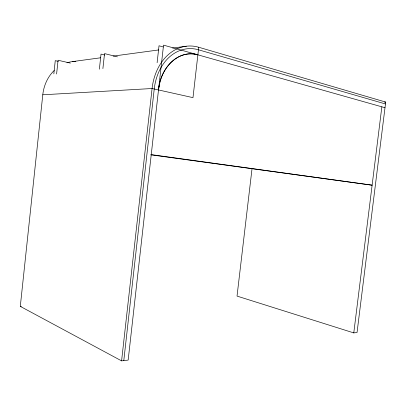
<?xml version="1.0" encoding="UTF-8"?>
<svg xmlns="http://www.w3.org/2000/svg" width="406" height="406" viewBox="0 0 406 406"><rect width="100%" height="100%" fill="white"/><g stroke="black" fill="none" stroke-linecap="round" stroke-linejoin="round"><path stroke-width="0.61" d="M385 107.717L163.542 45.127L128.164 360.081L121.587 360.873L20.3 306.383L42.782 94.791A40.118 35.2 79.8 0 1 54.216 70.456M53.846 73.862L55.257 60.661L58.317 61.367M56.601 73.983L58.068 60.255L70.36 63.103M99.374 69.187L101.018 54.094L104.692 55.018M102.896 68.609L104.535 53.592L117.441 56.845M121.587 360.873L152.083 88.518A51.085 39.265 87.4 0 1 198.742 47.253L385.7 102.084L357.047 332.514L353.778 332.905L237.033 296.091L252.004 168.906M157.117 62.707L159.015 45.776L163.278 46.969M123.794 360.609L154.234 89A48.527 37.291 87.4 0 1 198.453 49.781L385.467 103.961M198.742 47.253L192.987 97.643L152.083 88.518L42.782 94.791M353.778 332.905L381.848 106.829M72.451 61.595L100.612 57.794M113.127 56.104L158.807 49.933M172.575 48.075L186.339 46.218M20.3 306.383L21.264 306.337M384.431 102.109L385.7 102.084M150.616 154.793L372.119 185.182L151.24 154.62M66.96 62.798A40.118 35.2 79.8 0 1 75.805 61.362M159.01 86.468L158.507 89.949A43.406 33.348 87.4 0 1 197.874 54.83C178.193 49.121 161.258 68.304 159.01 86.468"/></g></svg>
